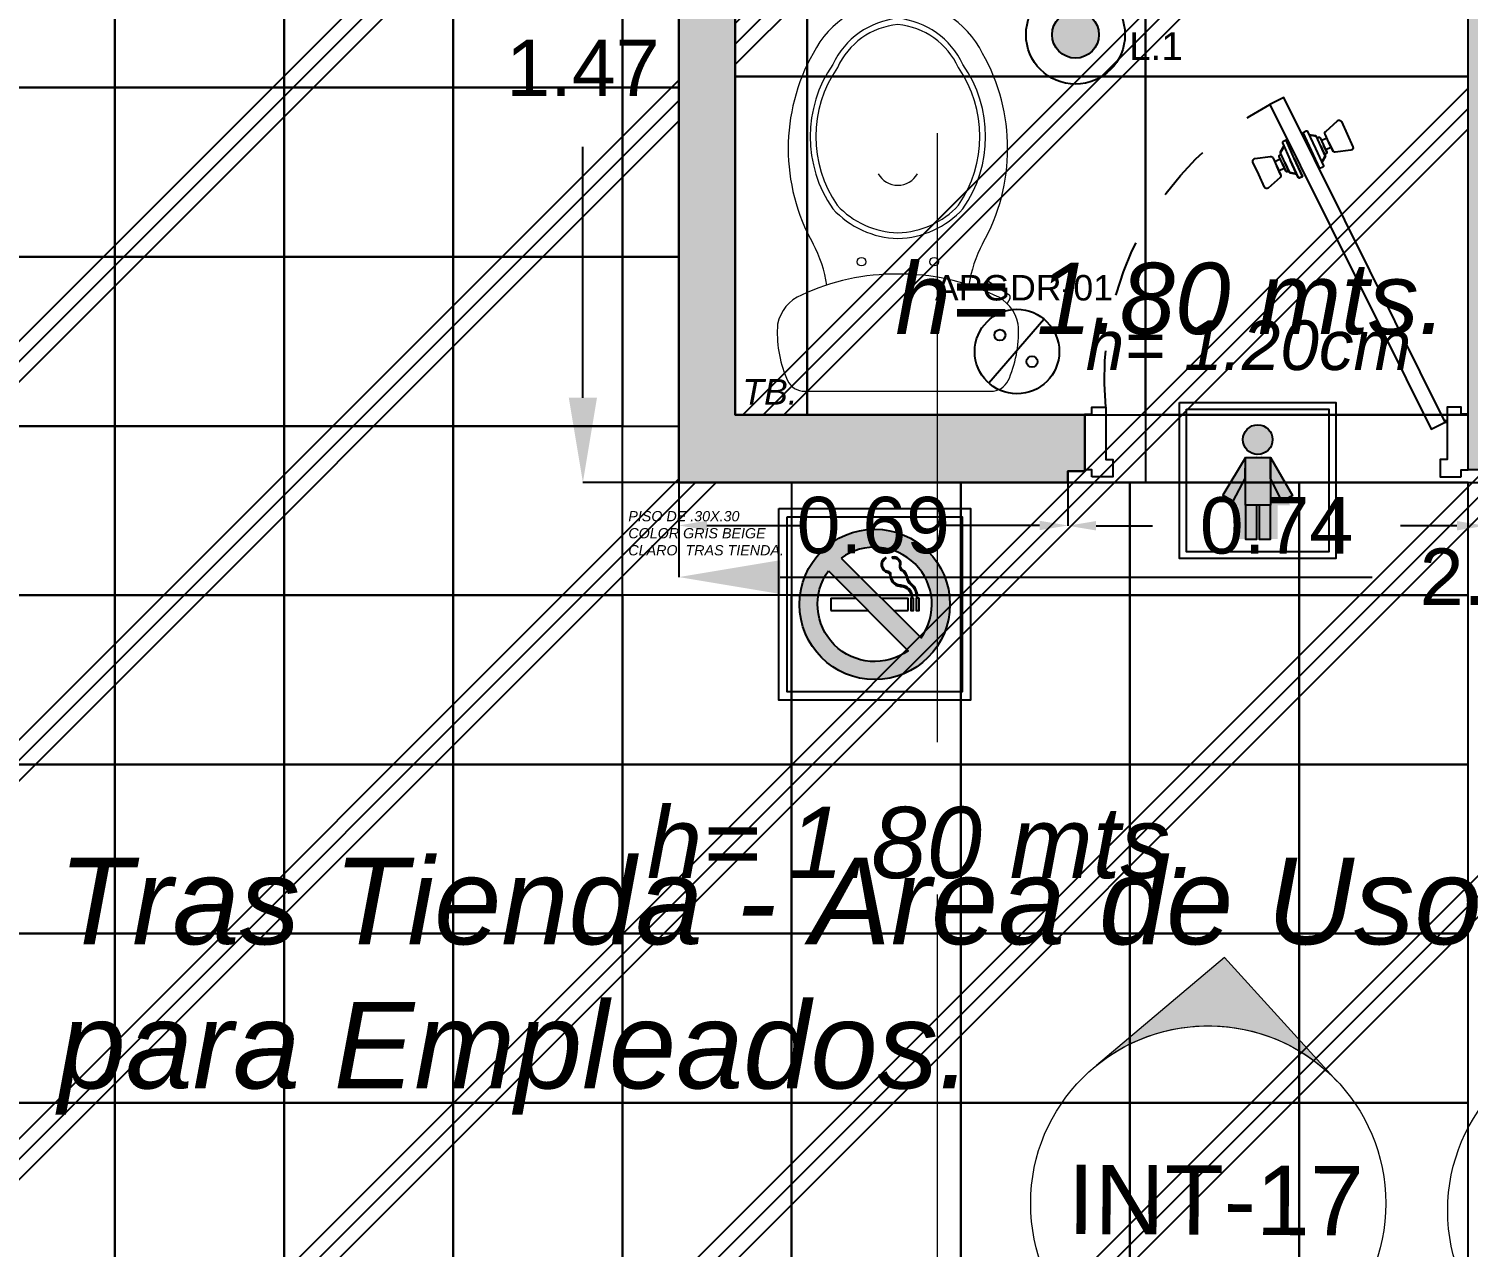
# Model space of a CAD drawing. Header units: millimetres. Extents: x 10930 to 21977, y 3767 to 7635.
# Drawn here: x 10975.479 to 10978.032, y 3818.642 to 3820.802 of the extents above; entities that cross this region are included whole.
import ezdxf

# ---------------------------------------------------------------- set-up
doc = ezdxf.new("R2010")
doc.units = ezdxf.units.MM
doc.linetypes.add('ACAD_ISO02W100', pattern=[15, 12, -3])
doc.linetypes.add('X_PP NEW$0$HIDDEN2', pattern=[0.1875, 0.125, -0.0625])
for name, color, linetype, lineweight in [('CONTACTOS', 40, 'Continuous', 18), ('COTAS', 161, 'ACAD_ISO02W100', 20), ('INFORMACION DE AREAS', 252, 'Continuous', 18), ('LAM-Imagenes EXT', 251, 'Continuous', 18), ('LUMINARIAS', 3, 'Continuous', 18), ('MUEBLES', 251, 'Continuous', 18), ('MURO TABLAROKA', 253, 'Continuous', 25), ('PLAFON', 151, 'Continuous', 25)]:
    doc.layers.add(name, color=color, linetype=linetype, lineweight=lineweight)
for name, color, linetype in [('IMAGENES', 191, 'Continuous'), ('MEDIDAS.', 75, 'Continuous'), ('MUROS - ARQ.', 251, 'Continuous'), ('MUROS ACABADO.', 201, 'Continuous'), ('PISO PATIO DE SERVICIO', 132, 'Continuous'), ('PISO PATIO PUBLICO', 142, 'Continuous'), ('PUERTAS', 171, 'Continuous'), ('SEÑALIZACION', 31, 'Continuous')]:
    doc.layers.add(name, color=color, linetype=linetype)
doc.styles.get("Standard").update_dxf_attribs({"font": 'arial.ttf'})
doc.dimstyles.get("Standard").update_dxf_attribs({"dimtxt": 0.15, "dimasz": 0.18, "dimexe": 0.18, "dimexo": 0.0625, "dimgap": 0.09, "dimtad": 0, "dimtih": 1, "dimtoh": 1, "dimzin": 0, "dimdsep": 46, "dimtxsty": 'Standard', "dimblk2": 'ARCHTICK', "dimcen": 0.09, "dimadec": 0, "dimazin": 0, "dimtfac": 1, "dimtofl": 0, "dimtmove": 0, "dimatfit": 3, "dimfxl": 1, "dimtolj": 1, "dimtzin": 0, "dimarcsym": 0})

# ---------------------------------------------------------------- blocks, each defined once
blk = doc.blocks.new('5')
at = {"color": 0, "linetype": 'ByBlock', "ltscale": 10}
for p, q in [((10978.45258803494, 3820.60217776468), (10978.44279537508, 3820.606660409116)), ((10978.47396741349, 3820.611954263243), (10978.46191824845, 3820.609602024347)), ((10978.44516197272, 3820.585954996522), (10978.43536931286, 3820.590437640958)), ((10978.44516197272, 3820.585954996522), (10978.43536931286, 3820.590437640958)), ((10978.44299124519, 3820.581212885777), (10978.44887500384, 3820.5940663806)), ((10978.46292589475, 3820.587634507254), (10978.44897760084, 3820.557163453881)), ((10978.45533483678, 3820.552351150606), (10978.47000304263, 3820.584394903507)), ((10978.51874620604, 3820.591456522271), (10978.5248401587, 3820.58079917049)), ((10978.44612696293, 3820.577875250351), (10978.44384403278, 3820.578920274304)), ((10978.45173393102, 3820.563383618288), (10978.44563997836, 3820.574040970069)), ((10978.44983038842, 3820.554870842409), (10978.45533483678, 3820.552351150606)), ((10978.52531816434, 3820.568885144036), (10978.5351108242, 3820.564402499601)), ((10978.49651272357, 3820.542885877316), (10978.50856188861, 3820.545238116212)), ((10978.51789210212, 3820.55266237588), (10978.52768476198, 3820.548179731443)), ((10978.51789210212, 3820.55266237588), (10978.52768476198, 3820.548179731443))]:
    blk.add_line(p, q, dxfattribs=at)
for points in [[(10978.41077640342, 3820.460824681137), (10978.51876970788, 3820.678230148555), (10978.54368480782, 3820.665853900595), (10978.43569150335, 3820.448448433174), (10978.25777425185, 3820.090276383388, -0.4142135623725696), (10978.2575779816, 3820.09021038943), (10978.23279401377, 3820.102521499244)], [(10978.47916680012, 3820.618958348211, 0.4142135623730211), (10978.47687418865, 3820.618105560626), (10978.46292589475, 3820.587634507254), (10978.44897760084, 3820.557163453881, 0.4142135623730213), (10978.44983038842, 3820.55487084241), (10978.45533483678, 3820.552351150606), (10978.47000304263, 3820.584394903507), (10978.48467124847, 3820.616438656409)]]:
    blk.add_lwpolyline(points, format="xyb", close=True, dxfattribs=at)
for points in [[(10978.43906797155, 3820.598517627447), (10978.44580701139, 3820.6132395457, 0.3282666023422925), (10978.44476321142, 3820.618257649308), (10978.42384176685, 3820.637031416832, 0.5057218155400193), (10978.41702206918, 3820.635612872942), (10978.40681681139, 3820.613318751763), (10978.39661155361, 3820.591024630586, 0.5057218155400198), (10978.39999466127, 3820.584935695891), (10978.42787728657, 3820.581369129396, 0.328266602342292), (10978.43235767655, 3820.583858504374), (10978.43909671639, 3820.598580422628), (10978.43235767655, 3820.583858504374)], [(10978.46009336816, 3820.606380173267), (10978.45705137395, 3820.607772663009, 0.4142135623730951), (10978.45475876247, 3820.606919875424), (10978.44887500384, 3820.5940663806), (10978.44299124519, 3820.581212885777, 0.4142135623730951), (10978.44384403278, 3820.578920274304), (10978.44688602699, 3820.577527784562)], [(10978.45348969757, 3820.591953978914), (10978.44557652768, 3820.574667088929, 0.2458835258839871), (10978.44566137535, 3820.573065160049), (10978.45164008112, 3820.562979833941), (10978.44566137535, 3820.573065160049, -0.2458835258839871), (10978.44557652768, 3820.574667088929), (10978.45348969757, 3820.591953978914), (10978.46140286747, 3820.609240868898, -0.2458835258839872), (10978.46267083064, 3820.6102235411), (10978.47421170838, 3820.612289180566)], [(10978.50047709444, 3820.570445237052), (10978.48580888859, 3820.538401484149), (10978.49131333694, 3820.535881792348, 0.4142135623730211), (10978.49360594842, 3820.536734579934), (10978.50755424232, 3820.567205633306), (10978.49360594842, 3820.536734579934, -0.4142135623730212), (10978.49131333694, 3820.535881792348), (10978.48580888859, 3820.538401484149), (10978.50047709444, 3820.570445237052), (10978.51514530029, 3820.602488989952), (10978.52064974864, 3820.59996929815, -0.4142135623730214), (10978.52150253622, 3820.597676686678), (10978.50755424232, 3820.567205633306)], [(10978.51699043949, 3820.562886161645), (10978.5090772696, 3820.54559927166, -0.245883525883987), (10978.50780930642, 3820.544616599459), (10978.49626842869, 3820.542550959992), (10978.50780930642, 3820.544616599459, 0.2458835258839871), (10978.5090772696, 3820.54559927166), (10978.51699043949, 3820.562886161645), (10978.52490360939, 3820.58017305163, 0.2458835258839873), (10978.52481876171, 3820.581774980511), (10978.51884005595, 3820.591860306619)], [(10978.51114583297, 3820.548112501504), (10978.51342876312, 3820.547067477549, 0.4142135623730949), (10978.51572137459, 3820.547920265135), (10978.52160513323, 3820.560773759958), (10978.51572137459, 3820.547920265135, -0.414213562373095), (10978.51342876312, 3820.547067477549), (10978.51038676891, 3820.548459967293)], [(10978.52160513323, 3820.560773759958), (10978.52748889187, 3820.573627254782, 0.4142135623730953), (10978.52663610428, 3820.575919866254), (10978.52359411007, 3820.577312355998)], [(10978.52467312567, 3820.541600594859), (10978.53141216551, 3820.556322513112), (10978.52467312567, 3820.541600594859, 0.3282666023422931), (10978.52571692564, 3820.536582491251), (10978.54663837021, 3820.517808723727, 0.5057218155400184), (10978.55345806789, 3820.519227267617), (10978.56366332567, 3820.541521388795), (10978.57386858345, 3820.563815509973, 0.5057218155400196), (10978.57048547579, 3820.569904444671), (10978.54260285049, 3820.573471011164, 0.3282666023422925), (10978.53812246051, 3820.570981636185), (10978.53138342067, 3820.556259717931)]]:
    blk.add_lwpolyline(points, format="xyb", dxfattribs=at)
for points in [[(10978.20446748855, 3820.005637550809), (10978.20446748855, 3820.01802254526), (10978.1920824941, 3820.01802254526), (10978.1920824941, 3820.117102500859), (10978.20446748855, 3820.117102500859), (10978.20446748855, 3820.129487495309), (10978.22923747745, 3820.129487495309), (10978.22923747745, 3820.036600036935), (10978.2416224719, 3820.036600036935), (10978.2416224719, 3820.005637550809)], [(10978.85970407394, 3820.005637550809), (10978.85970407394, 3820.018022545259), (10978.87208906839, 3820.018022545259), (10978.87208906839, 3820.117102500858), (10978.85970407394, 3820.117102500858), (10978.85970407394, 3820.129487495309), (10978.83493408503, 3820.129487495309), (10978.83493408503, 3820.036600036934), (10978.82254909058, 3820.036600036934), (10978.82254909058, 3820.005637550809)]]:
    blk.add_lwpolyline(points, close=True, dxfattribs=at)
blk.add_circle((10978.23128525794, 3820.103692592985), 0.001792398707758874, dxfattribs=at)
at = {"color": 8, "linetype": 'X_PP NEW$0$HIDDEN2', "ltscale": 0.5}
blk.add_arc((10978.28730007904, 3820.179377873252), 0.5499018588170375, 354.794627190269, 62.20967602454235, dxfattribs=at)
at = {"color": 0, "linetype": 'ByBlock', "ltscale": 10}
for centre, start, end in [((10978.44456394473, 3820.580492973834), 155.4037985902272, 245.4037985901143), ((10978.45049881659, 3820.556467108924), 157.3104642712322, 245.4037985901143), ((10978.45055030037, 3820.556443541938), 155.4037985902272, 245.4037985901143), ((10978.49208473266, 3820.537430924891), 245.4037985901143, 333.4971329092748)]:
    blk.add_arc(centre, 0.001729640718321875, start, end, dxfattribs=at)
blk = doc.blocks.new('*D61')
at = {"layer": 'Defpoints', "color": 0, "transparency": 16777216}
for p in [(10976.63208906839, 3821.468022545259), (10976.67482064321, 3821.353104179975), (10968.70669844339, 3818.521022545258)]:
    blk.add_point(p, dxfattribs=at)
at = {"layer": 'MEDIDAS.', "color": 0, "lineweight": -2, "transparency": 16777216}
for p, q in [((10976.63208906839, 3821.468022545259), (10976.67482064321, 3821.353104179975)), ((10976.56234482776, 3821.311280849894), (10972.93203665404, 3819.9613766377)), ((10968.86190583366, 3818.447927510055), (10972.49221400738, 3819.797831722247)), ((10968.70669844339, 3818.521022545258), (10968.74943001821, 3818.406104179974))]:
    blk.add_line(p, q, dxfattribs=at)
at = {"layer": 'MEDIDAS.', "color": 0, "transparency": 16777216}
for points in [[(10976.55537427274, 3821.330026819136), (10976.56931538277, 3821.292534880653), (10976.67482064321, 3821.353104179975)], [(10968.85493527864, 3818.466673479296), (10968.86887638867, 3818.429181540813), (10968.74943001821, 3818.406104179974)]]:
    blk.add_solid(points, dxfattribs=at)
at = {"layer": 'MEDIDAS.', "color": 0, "transparency": 16777216, "insert": (10972.71212533071, 3819.879604179975), "char_height": 0.1, "attachment_point": 5}
blk.add_mtext('\\A1;8.46', dxfattribs=at)
blk = doc.blocks.new('_ArchTick')
at = {"color": 0, "linetype": 'ByBlock', "const_width": 0.15}
blk.add_lwpolyline([(-0.5, -0.5), (0.5, 0.5)], dxfattribs=at)
blk = doc.blocks.new('*D63')
at = {"layer": 'Defpoints', "color": 0, "transparency": 16777216}
for p in [(10976.63208906839, 3821.468022545259), (10976.46207571189, 3819.99802254526), (10976.63208906839, 3819.99802254526)]:
    blk.add_point(p, dxfattribs=at)
at = {"layer": 'MEDIDAS.', "color": 0, "lineweight": -2, "transparency": 16777216}
for p, q in [((10976.63208906839, 3821.468022545259), (10976.46207571189, 3821.468022545259)), ((10976.46207571189, 3821.318022545259), (10976.46207571189, 3820.873227183731)), ((10976.46207571189, 3820.14802254526), (10976.46207571189, 3820.592817906787)), ((10976.63208906839, 3819.99802254526), (10976.46207571189, 3819.99802254526))]:
    blk.add_line(p, q, dxfattribs=at)
at = {"layer": 'MEDIDAS.', "color": 0, "transparency": 16777216}
for points in [[(10976.43707571189, 3821.318022545259), (10976.48707571189, 3821.318022545259), (10976.46207571189, 3821.468022545259)], [(10976.43707571189, 3820.14802254526), (10976.48707571189, 3820.14802254526), (10976.46207571189, 3819.99802254526)]]:
    blk.add_solid(points, dxfattribs=at)
at = {"layer": 'MEDIDAS.', "color": 0, "transparency": 16777216, "insert": (10976.46207571189, 3820.733022545261), "char_height": 0.1, "attachment_point": 5}
blk.add_mtext('\\A1;1.47', dxfattribs=at)
blk = doc.blocks.new('*D66')
at = {"layer": 'Defpoints', "color": 0, "transparency": 16777216}
for p in [(10976.63208906839, 3819.99802254526), (10977.32208906839, 3819.99802254526), (10977.32208906839, 3819.921721611463)]:
    blk.add_point(p, dxfattribs=at)
at = {"layer": 'MEDIDAS.', "color": 0, "lineweight": -2, "transparency": 16777216}
for p, q in [((10976.63208906839, 3819.99802254526), (10976.63208906839, 3819.921721611463)), ((10977.32208906839, 3819.99802254526), (10977.32208906839, 3819.921721611463)), ((10976.68208906838, 3819.921721611463), (10976.84710953223, 3819.921721611463)), ((10977.27208906839, 3819.921721611463), (10977.10706860454, 3819.921721611463))]:
    blk.add_line(p, q, dxfattribs=at)
at = {"layer": 'MEDIDAS.', "color": 0, "transparency": 16777216}
for points in [[(10976.68208906838, 3819.930054944796), (10976.68208906838, 3819.91338827813), (10976.63208906839, 3819.921721611463)], [(10977.27208906839, 3819.930054944796), (10977.27208906839, 3819.91338827813), (10977.32208906839, 3819.921721611463)]]:
    blk.add_solid(points, dxfattribs=at)
at = {"layer": 'MEDIDAS.', "color": 0, "transparency": 16777216, "insert": (10976.97708906839, 3819.921721611463), "char_height": 0.1, "attachment_point": 5}
blk.add_mtext('\\A1;0.69', dxfattribs=at)
blk = doc.blocks.new('*D67')
at = {"layer": 'Defpoints', "color": 0, "transparency": 16777216}
for p in [(10978.06206605081, 3820.020228032517), (10977.32208906839, 3820.01802254526), (10978.06206605081, 3819.921163518525)]:
    blk.add_point(p, dxfattribs=at)
at = {"layer": 'MEDIDAS.', "color": 0, "lineweight": -2, "transparency": 16777216}
for p, q in [((10978.06206605081, 3820.020228032517), (10978.06206605081, 3819.921163518525)), ((10977.32208906839, 3820.01802254526), (10977.32208906839, 3819.921163518525)), ((10977.37208906839, 3819.921163518525), (10977.47240498115, 3819.921163518525)), ((10978.01206605081, 3819.921163518525), (10977.91175013804, 3819.921163518525))]:
    blk.add_line(p, q, dxfattribs=at)
at = {"layer": 'MEDIDAS.', "color": 0, "transparency": 16777216}
for points in [[(10977.37208906839, 3819.929496851858), (10977.37208906839, 3819.912830185192), (10977.32208906839, 3819.921163518525)], [(10978.01206605081, 3819.929496851858), (10978.01206605081, 3819.912830185192), (10978.06206605081, 3819.921163518525)]]:
    blk.add_solid(points, dxfattribs=at)
at = {"layer": 'MEDIDAS.', "color": 0, "transparency": 16777216, "insert": (10977.6920775596, 3819.921163518525), "char_height": 0.1, "attachment_point": 5}
blk.add_mtext('\\A1;0.74', dxfattribs=at)
blk = doc.blocks.new('*D68')
at = {"layer": 'Defpoints', "color": 0, "transparency": 16777216}
for p in [(10976.63208906839, 3819.99802254526), (10979.53208906839, 3819.99802254526), (10979.53208906839, 3819.830182308096)]:
    blk.add_point(p, dxfattribs=at)
at = {"layer": 'MEDIDAS.', "color": 0, "lineweight": -2, "transparency": 16777216}
for p, q in [((10976.63208906839, 3819.99802254526), (10976.63208906839, 3819.830182308096)), ((10979.53208906839, 3819.99802254526), (10979.53208906839, 3819.830182308096)), ((10976.81208906839, 3819.830182308096), (10977.86152972323, 3819.830182308096)), ((10979.35208906838, 3819.830182308096), (10978.30264841354, 3819.830182308096))]:
    blk.add_line(p, q, dxfattribs=at)
at = {"layer": 'MEDIDAS.', "color": 0, "transparency": 16777216}
for points in [[(10976.81208906839, 3819.860182308097), (10976.81208906839, 3819.800182308096), (10976.63208906839, 3819.830182308096)], [(10979.35208906838, 3819.860182308097), (10979.35208906838, 3819.800182308096), (10979.53208906839, 3819.830182308096)]]:
    blk.add_solid(points, dxfattribs=at)
at = {"layer": 'MEDIDAS.', "color": 0, "transparency": 16777216, "insert": (10978.08208906839, 3819.830182308096), "char_height": 0.1, "attachment_point": 5}
blk.add_mtext('\\A1;2.90', dxfattribs=at)
blk = doc.blocks.new('A$C1C6E6BA8')
at = {"layer": 'MUEBLES'}
for p, q in [((-0.1970295422147501, 0.1576655548918779), (-0.1714801375055686, 0.1969926845089276)), ((-0.1639300185261163, 0.1985394305362433), (-0.1554812406451447, 0.1936615263523436)), ((-0.1810337525461705, 0.1461092122781338), (-0.1970295422147501, 0.1576655548918779)), ((0, -0.1697702015163713), (-5.684341886080801e-14, 0.1697702015162577))]:
    blk.add_line(p, q, dxfattribs=at)
for centre in [(-0.2298456834218996, 0.0644617525575768), (-0.2298456834218996, -0.06446175255780418)]:
    blk.add_circle(centre, 0.007592139652524873, dxfattribs=at)
for centre, radius, start, end in [((-0.1056432392421698, 0.1448133639531761), 0.06978516571321444, 101.2359576781151, 158.1129692141881), ((-0.1036443020876163, 0.006671302438917337), 0.2071775578416881, 67.24668762487597, 94.31737882979749), ((-0.4304354991980404, -0.1496434480227435), 0.3441744163439414, 60.63606040257109, 119.3639395974115), ((-0.1667465974452966, 0.1930874339993807), 0.006136561174185083, 62.67848073495899, 140.4767928462007), ((-0.03611984223647369, 0.163255561827782), 0.03670263660086361, 10.22405139381242, 69.91462571198136), ((-0.4516182909809459, -0.06879580455847645), 0.2243291290772405, 55.21770262111175, 124.7822973788882), ((0.1842617935403723, 0.003583953853421917), 0.3921151428850082, 154.7532787403177, 180.5236938504531), ((-0.5184519186337297, -0.006924470495960122), 0.1767602673601612, 117.1834521446395, 177.754899975647), ((-0.4516182909809459, -0.06879580455847645), 0.2143291290772496, 55.39732729301125, 124.7822973788882), ((-0.1537853649429621, 0.3521792649470399), 0.228886137452996, 241.8789187252751, 261.3308690316039), ((-0.5175398979886268, -0.0153826949069753), 0.1448021591655239, 115.3730279383903, 173.9018193873872), ((-0.5197835306686898, -0.01211665514222204), 0.1310551231680252, 114.3568448873475, 174.6951630475381), ((-0.4331648058619635, -0.004337383187817068), 0.1523064775255909, 1.631889580190446, 47.31428530306036), ((-0.4331648058619635, -0.004337383187817068), 0.1623064775255818, 1.531321134281263, 47.56479380931895), ((-0.4053596685117782, -1.13686837721616e-13), 0.04014276537901625, 299.3212026165531, 60.67879738352848), ((-0.5184519186337297, 0.006924470495732749), 0.1767602673601612, 182.2451000243464, 242.8165478553576), ((-0.5175398979886268, 0.01538269490674793), 0.1448021591655239, 186.0981806126129, 244.6269720616068), ((-0.5197835306686898, 0.01211665514199467), 0.1310551231680252, 185.3048369524684, 245.6431551126525), ((-0.4331648058619635, 0.004337383187589694), 0.1523064775255909, 312.6857146969372, 358.3681104198031), ((-0.4331648058619635, 0.004337383187589694), 0.1623064775255818, 312.4352061906742, 358.4686788657122), ((0.1842617935403723, -0.003583953853649291), 0.3921151428850082, 179.4763061495469, 205.2467212596764), ((-0.4516182909809459, 0.06879580455824907), 0.2243291290772405, 235.2177026211054, 304.7822973788946), ((-0.4516182909809459, 0.06879580455824907), 0.2143291290772496, 235.2177026211054, 304.6026727069887), ((-0.1537853649429621, -0.3521792649472673), 0.228886137452996, 98.66913096839606, 118.1210812747249), ((-0.4304354991980404, 0.1496434480225162), 0.3441744163439414, 240.6360604025885, 299.3639395974289), ((-0.1056432392421698, -0.1448133639534035), 0.06978516571321444, 201.8870307858119, 258.7640423218849), ((-0.03611984223647369, -0.1632555618280094), 0.03670263660086361, 290.0853742880186, 349.7759486061876), ((-0.1036443020876163, -0.006671302439144711), 0.2071775578416881, 265.6826211702025, 292.753312375124)]:
    blk.add_arc(centre, radius, start, end, dxfattribs=at)
blk = doc.blocks.new('APAGADOR')
at = {"layer": 'CONTACTOS', "lineweight": -3}
blk.add_line((10969.11255601826, 3793.503574487266), (10969.22237966991, 3793.630619076815), dxfattribs=at)
for centre, radius in [((10969.16873511096, 3793.565911402636), 0.08405249432331706), ((10969.13479125236, 3793.598664492933), 0.01092187035055596), ((10969.19868612643, 3793.545919181677), 0.01092187035055596)]:
    blk.add_circle(centre, radius, dxfattribs=at)
at = {"layer": 'CONTACTOS', "color": 7}
blk.add_text('APGDR-01', height=0.05069495863470844, dxfattribs=at).set_placement((10969.00554020068, 3793.667436922668))
blk = doc.blocks.new('ll-1')
at = {"layer": 'LUMINARIAS', "lineweight": -3}
h = blk.add_hatch(color=256, dxfattribs=at)
h.dxf.hatch_style = 1
edge = h.paths.add_edge_path()
edge.add_arc((10972.74965545014, 3796.442394256191), 0.05919537952777127, 0, 360)
for radius in [0.1247892964683106, 0.05919537952777127]:
    blk.add_circle((10972.74965545014, 3796.442394256192), radius, dxfattribs=at)
at = {"layer": 'LUMINARIAS', "color": 10}
blk.add_text('L.1', height=0.06990148135530155, dxfattribs=at).set_placement((10972.88472330758, 3796.378761949044))
blk = doc.blocks.new('15')
at = {"layer": 'SEÑALIZACION', "lineweight": 0}
h = blk.add_hatch(color=20, dxfattribs=at)
h.paths.add_polyline_path([(10998.13833021206, 3819.877141489539, 1), (10998.40499687873, 3819.877141489539, 1)])
h.paths.add_polyline_path([(10998.35373191609, 3819.817700535843), (10998.2122225917, 3819.959209860232, -0.8528028654224381)], flags=16)
h.paths.add_polyline_path([(10998.29057357656, 3819.960232843274), (10998.2915138009, 3819.95845378789, 0.7200711663505583), (10998.29526990054, 3819.935689671082, -0.3707155538108809), (10998.30045530774, 3819.929553901939, 0.4125498513136542), (10998.31843406516, 3819.91094968194, -0.3960810701480564), (10998.33843150875, 3819.891397762236), (10998.3364172714, 3819.891397762236, 0.3793946687372303), (10998.31937562341, 3819.908892099457, -0.01267005514601982), (10998.3162841112, 3819.90919793927, -0.380752870378958), (10998.29844315063, 3819.929570742718, 0.37071555380271), (10998.29495104644, 3819.93370286663, -0.720071166351757)], flags=0)
h.paths.add_polyline_path([(10998.30286579788, 3819.960897714949, -0.5782141303084067), (10998.31763302761, 3819.945849289028, 0.3471221642610137), (10998.32057624634, 3819.938803447947, -0.2288410418148044), (10998.3297699375, 3819.925760005823, 0.1802504960228341), (10998.33686469222, 3819.913389166479, -0.2143351262783657), (10998.34768285491, 3819.891397762236), (10998.3456200144, 3819.891397762236, 0.2132016131063335), (10998.33558786591, 3819.911769901889, -0.1808591848323313), (10998.3277361195, 3819.925423353418, 0.2288410418135143), (10998.31957547852, 3819.937001167649, -0.3471221642735578), (10998.31564761638, 3819.946404169899, 0.5782141303013175), (10998.30338313393, 3819.958902191475)], flags=0)
h.paths.add_polyline_path([(10998.33110449909, 3819.795073118845, -0.8528028654224422), (10998.1895951747, 3819.936582443234)], flags=16)
h.paths.add_polyline_path([(10998.33577926869, 3819.887941489539), (10998.34057926869, 3819.887941489539), (10998.34057926869, 3819.866341489539), (10998.33577926869, 3819.866341489539)], flags=0)
h.paths.add_polyline_path([(10998.34537926869, 3819.887941489539), (10998.35017926869, 3819.887941489539), (10998.35017926869, 3819.866341489539), (10998.34537926869, 3819.866341489539)], flags=0)
at = {"layer": 'SEÑALIZACION', "color": 20}
for p, q in [((10998.1938908244, 3819.887941489539), (10998.2382361284, 3819.887941489539)), ((10998.1938908244, 3819.887941489539), (10998.1938908244, 3819.866341489539)), ((10998.1938908244, 3819.866341489539), (10998.2598361284, 3819.866341489539)), ((10998.2834909624, 3819.887941489539), (10998.33097926869, 3819.887941489539)), ((10998.3050909624, 3819.866341489539), (10998.33097926869, 3819.866341489539)), ((10998.33097926869, 3819.866341489539), (10998.33097926869, 3819.887941489539))]:
    blk.add_line(p, q, dxfattribs=at)
for points in [[(10998.1016635454, 3820.047141489538), (10998.4416635454, 3820.047141489538), (10998.4416635454, 3819.707141489539), (10998.1016635454, 3819.707141489539)], [(10998.1166635454, 3820.032141489538), (10998.4266635454, 3820.032141489538), (10998.4266635454, 3819.722141489538), (10998.1166635454, 3819.722141489538)], [(10998.34057926869, 3819.887941489539), (10998.33577926869, 3819.887941489539), (10998.33577926869, 3819.866341489539), (10998.34057926869, 3819.866341489539)], [(10998.35017926869, 3819.887941489539), (10998.34537926869, 3819.887941489539), (10998.34537926869, 3819.866341489539), (10998.35017926869, 3819.866341489539)]]:
    blk.add_lwpolyline(points, close=True, dxfattribs=at)
for points in [[(10998.2122225917, 3819.959209860232), (10998.35373191609, 3819.817700535843, 0.8528028654224393)], [(10998.3364172714, 3819.891397762236), (10998.33843150875, 3819.891397762236, 0.3807220582364155), (10998.31952292596, 3819.910898928255, -0.01267005517111545), (10998.31653288219, 3819.911194729909, -0.380752870323492), (10998.30045530774, 3819.929553901939, 0.3707155538017031), (10998.29526990054, 3819.935689671082, -0.7200711663507976), (10998.2915138009, 3819.95845378789), (10998.29057357656, 3819.960232843274, 0.7200711663507463), (10998.29495104644, 3819.93370286663, -0.370715553801803), (10998.29844315063, 3819.929570742718, 0.380752870323441), (10998.31628411119, 3819.90919793927, 0.01267005517114193), (10998.31937562341, 3819.908892099457, -0.3793946687036724)], [(10998.34768285491, 3819.891397762236, 0.2138964156935624), (10998.33690331502, 3819.913357147496, -0.1808846780672352), (10998.3297699375, 3819.925760005823, 0.2288410418110693), (10998.32057624634, 3819.938803447947, -0.3471221642619251), (10998.31763302761, 3819.945849289028, 0.5782141303085526), (10998.30286579788, 3819.960897714949), (10998.30338313393, 3819.958902191475, -0.5782141303085707), (10998.31564761638, 3819.946404169899, 0.3471221642619031), (10998.31957547852, 3819.937001167649, -0.2288410418110744), (10998.3277361195, 3819.925423353418, 0.1808591848356026), (10998.33558786591, 3819.911769901889, -0.213201613106227), (10998.3456200144, 3819.891397762236)], [(10998.1895951747, 3819.936582443234), (10998.33110449909, 3819.795073118845, -0.8528028654224425)]]:
    blk.add_lwpolyline(points, format="xyb", close=True, dxfattribs=at)
blk.add_circle((10998.2716635454, 3819.877141489539), 0.1333333333333333, dxfattribs=at)
blk = doc.blocks.new('hombre')
at = {"layer": 'SEÑALIZACION'}
h = blk.add_hatch(color=20, dxfattribs=at)
h.dxf.hatch_style = 1
edge = h.paths.add_edge_path()
edge.add_arc((10977.65884025561, 3820.07385306059), 0.02630699030007904, 0, 360)
edge = h.paths.add_edge_path()
edge.add_line((10977.65768559061, 3820.047571422753), (10977.60568918014, 3819.957510998018))
edge.add_line((10977.60568918014, 3819.957510998018), (10977.71621217782, 3819.957510998018))
edge.add_line((10977.71621217782, 3819.957510998018), (10977.66421576736, 3820.047571422753))
edge.add_line((10977.67483446594, 3819.957510998019), (10977.67483446594, 3819.897683804507))
edge.add_line((10977.67483446594, 3819.897683804507), (10977.69437465801, 3819.897683804507))
edge.add_line((10977.69437465801, 3819.897683804507), (10977.69437465801, 3819.957510998018))
edge.add_line((10977.62470625854, 3819.957510998018), (10977.62470625854, 3819.897683804507))
edge.add_line((10977.62470625854, 3819.897683804507), (10977.64476270403, 3819.897683804507))
edge.add_line((10977.64476270403, 3819.897683804507), (10977.64476270403, 3819.957510998018))
h = blk.add_hatch(color=20, dxfattribs=at)
h.dxf.hatch_style = 1
h.paths.add_polyline_path([(10977.63736155186, 3820.042011472209), (10977.59714984661, 3819.975362138663), (10977.61518351911, 3819.964481838972), (10977.63664280232, 3820.004712262962)])
h = blk.add_hatch(color=20, dxfattribs=at)
h.dxf.hatch_style = 1
h.paths.add_polyline_path([(10977.63736155186, 3820.042011472209), (10977.68160476921, 3820.042011472209), (10977.68160476921, 3819.957510998019), (10977.63736155186, 3819.957510998019)])
h = blk.add_hatch(color=20, dxfattribs=at)
h.dxf.hatch_style = 1
h.paths.add_polyline_path([(10977.68160476921, 3820.042011472209), (10977.72052492755, 3819.974599780521), (10977.70228497966, 3819.9640689417), (10977.68160476921, 3820.004705338511)])
h = blk.add_hatch(color=20, dxfattribs=at)
h.dxf.hatch_style = 1
h.paths.add_polyline_path([(10977.63736155186, 3819.957510998019), (10977.63736155186, 3819.897683804508), (10977.65741799736, 3819.897683804508), (10977.65741799736, 3819.957510998019)])
h.paths.add_polyline_path([(10977.66154832371, 3819.957510998018), (10977.66154832371, 3819.897683804507), (10977.68160476921, 3819.897683804507), (10977.68160476921, 3819.957510998018)])
at = {"layer": 'SEÑALIZACION', "color": 20}
for points in [[(10977.52031981634, 3820.139996014264), (10977.79736069488, 3820.139996014264), (10977.79736069488, 3819.862955135727), (10977.52031981634, 3819.862955135727)], [(10977.53254220804, 3820.127773622565), (10977.78513830318, 3820.127773622565), (10977.78513830318, 3819.875177527427), (10977.53254220804, 3819.875177527427)], [(10977.63736155186, 3820.042011472209), (10977.68160476921, 3820.042011472209), (10977.68160476921, 3819.957510998019), (10977.63736155186, 3819.957510998019)], [(10977.63736155186, 3819.957510998019), (10977.63736155186, 3819.897683804508), (10977.65741799736, 3819.897683804508), (10977.65741799736, 3819.957510998019)], [(10977.66154832371, 3819.957510998018), (10977.66154832371, 3819.897683804507), (10977.68160476921, 3819.897683804507), (10977.68160476921, 3819.957510998018)]]:
    blk.add_lwpolyline(points, close=True, dxfattribs=at)
for points in [[(10977.63736155186, 3820.042011472209), (10977.59714984661, 3819.975362138663), (10977.61518351911, 3819.964481838972), (10977.63664280232, 3820.004712262962), (10977.63736155186, 3820.042011472209)], [(10977.68160476921, 3820.042011472209), (10977.72052492755, 3819.974599780521), (10977.70228497966, 3819.9640689417), (10977.68160476921, 3820.004705338511), (10977.68160476921, 3820.042011472209)]]:
    blk.add_lwpolyline(points, dxfattribs=at)
blk.add_circle((10977.65884025561, 3820.07385306059), 0.02630699030007904, dxfattribs=at)
blk = doc.blocks.new('60x60 en baño')
at = {"layer": 'PISO PATIO DE SERVICIO', "color": 41}
for points in [[(10976.73208906839, 3820.718022545259), (10976.859863261, 3820.718022545259), (10976.859863261, 3821.318022545259), (10976.73208906839, 3821.318022545259)], [(10978.03206605081, 3821.318022545259), (10977.459863261, 3821.318022545259), (10977.459863261, 3820.718022545259), (10978.03206605081, 3820.718022545259)], [(10976.73208906839, 3820.11802254526), (10976.859863261, 3820.11802254526), (10976.859863261, 3820.71802254526), (10976.73208906839, 3820.71802254526)], [(10978.03206605081, 3820.718022545259), (10977.459863261, 3820.718022545259), (10977.459863261, 3820.118022545259), (10978.03206605081, 3820.118022545259)], [(10978.03206605081, 3820.118022545259), (10977.459863261, 3820.118022545259), (10977.459863261, 3819.99802254526), (10978.059863261, 3819.99802254526), (10978.059863261, 3820.020228032517)]]:
    blk.add_lwpolyline(points, dxfattribs=at)
for points in [[(10976.859863261, 3820.718022545259), (10977.459863261, 3820.718022545259), (10977.459863261, 3821.318022545259), (10976.859863261, 3821.318022545259)], [(10976.859863261, 3820.118022545259), (10977.459863261, 3820.118022545259), (10977.459863261, 3820.718022545259), (10976.859863261, 3820.718022545259)]]:
    blk.add_lwpolyline(points, close=True, dxfattribs=at)
at = {"layer": 'PISO PATIO PUBLICO', "color": 41}
for points in [[(10978.90208906839, 3819.99802254526), (10978.90208906839, 3820.01802254526), (10978.87208906839, 3820.01802254526), (10978.87208906839, 3820.118022545259), (10979.53208906839, 3820.118022545259), (10979.53208906839, 3821.468022545259), (10978.1920824941, 3821.468022545259), (10978.1920824941, 3820.01802254526), (10978.1620824941, 3820.01802254526), (10978.1620824941, 3819.99802254526), (10978.0620824941, 3819.99802254526), (10978.06206605081, 3820.020228032517), (10978.03206605081, 3820.020228032517), (10978.03206605081, 3821.468022545259), (10976.73208906839, 3821.468022545259), (10976.73208906839, 3820.11802254526), (10977.35208906839, 3820.11802254526), (10977.35208906839, 3820.01802254526), (10977.32208906839, 3820.01802254526), (10977.32208906839, 3819.99802254526)], [(10977.32208906839, 3819.99802254526), (10977.459863261, 3819.99802254526)]]:
    blk.add_lwpolyline(points, dxfattribs=at)
blk = doc.blocks.new('piso de patio de servicio')
at = {"layer": 'PISO PATIO DE SERVICIO', "color": 254}
blk.add_lwpolyline([(10975.33208906839, 3820.984626813584), (10975.33208906839, 3820.698022545262), (10975.63208906839, 3820.698022545262), (10975.63208906839, 3820.998022545262), (10975.36811431653, 3820.998022545262)], dxfattribs=at)
for points in [[(10975.63208906839, 3820.698022545262), (10975.93208906839, 3820.698022545262), (10975.93208906839, 3820.998022545262), (10975.63208906839, 3820.998022545262)], [(10975.93208906839, 3820.698022545262), (10976.23208906839, 3820.698022545262), (10976.23208906839, 3820.998022545262), (10975.93208906839, 3820.998022545262)], [(10976.23208906839, 3820.698022545262), (10976.53208906839, 3820.698022545262), (10976.53208906839, 3820.998022545262), (10976.23208906839, 3820.998022545262)], [(10976.53208906839, 3820.698022545262), (10976.63208906839, 3820.698022545262), (10976.63208906839, 3820.998022545262), (10976.53208906839, 3820.998022545262)], [(10975.33208906839, 3820.398022545262), (10975.63208906839, 3820.398022545262), (10975.63208906839, 3820.698022545262), (10975.33208906839, 3820.698022545262)], [(10975.63208906839, 3820.398022545262), (10975.93208906839, 3820.398022545262), (10975.93208906839, 3820.698022545262), (10975.63208906839, 3820.698022545262)], [(10975.93208906839, 3820.398022545262), (10976.23208906839, 3820.398022545262), (10976.23208906839, 3820.698022545262), (10975.93208906839, 3820.698022545262)], [(10976.23208906839, 3820.398022545262), (10976.53208906839, 3820.398022545262), (10976.53208906839, 3820.698022545262), (10976.23208906839, 3820.698022545262)], [(10976.53208906839, 3820.398022545262), (10976.63208906839, 3820.398022545262), (10976.63208906839, 3820.698022545262), (10976.53208906839, 3820.698022545262)], [(10975.33208906839, 3820.098022545262), (10975.63208906839, 3820.098022545262), (10975.63208906839, 3820.398022545262), (10975.33208906839, 3820.398022545262)], [(10975.63208906839, 3820.098022545262), (10975.93208906839, 3820.098022545262), (10975.93208906839, 3820.398022545262), (10975.63208906839, 3820.398022545262)], [(10975.93208906839, 3820.098022545262), (10976.23208906839, 3820.098022545262), (10976.23208906839, 3820.398022545262), (10975.93208906839, 3820.398022545262)], [(10976.23208906839, 3820.098022545262), (10976.53208906839, 3820.098022545262), (10976.53208906839, 3820.398022545262), (10976.23208906839, 3820.398022545262)], [(10976.53208906839, 3820.098022545262), (10976.63208906839, 3820.098022545262), (10976.63208906839, 3820.398022545262), (10976.53208906839, 3820.398022545262)], [(10975.33208906839, 3819.798022545262), (10975.63208906839, 3819.798022545262), (10975.63208906839, 3820.098022545262), (10975.33208906839, 3820.098022545262)], [(10975.63208906839, 3819.798022545262), (10975.93208906839, 3819.798022545262), (10975.93208906839, 3820.098022545262), (10975.63208906839, 3820.098022545262)], [(10975.93208906839, 3819.798022545262), (10976.23208906839, 3819.798022545262), (10976.23208906839, 3820.098022545262), (10975.93208906839, 3820.098022545262)], [(10976.23208906839, 3819.798022545262), (10976.53208906839, 3819.798022545262), (10976.53208906839, 3820.098022545262), (10976.23208906839, 3820.098022545262)], [(10976.83208906839, 3819.798022545262), (10977.13208906839, 3819.798022545262), (10977.13208906839, 3819.99802254526), (10976.83208906839, 3819.99802254526)], [(10977.13208906839, 3819.798022545262), (10977.43208906839, 3819.798022545262), (10977.43208906839, 3819.99802254526), (10977.13208906839, 3819.99802254526)], [(10977.43208906839, 3819.798022545262), (10977.73208906839, 3819.798022545262), (10977.73208906839, 3819.99802254526), (10977.43208906839, 3819.99802254526)], [(10977.73208906839, 3819.798022545262), (10978.03208906839, 3819.798022545262), (10978.03208906839, 3819.99802254526), (10977.73208906839, 3819.99802254526)], [(10975.33208906839, 3819.498022545261), (10975.63208906839, 3819.498022545261), (10975.63208906839, 3819.798022545262), (10975.33208906839, 3819.798022545262)], [(10975.63208906839, 3819.498022545261), (10975.93208906839, 3819.498022545261), (10975.93208906839, 3819.798022545262), (10975.63208906839, 3819.798022545262)], [(10975.93208906839, 3819.498022545261), (10976.23208906839, 3819.498022545261), (10976.23208906839, 3819.798022545262), (10975.93208906839, 3819.798022545262)], [(10976.23208906839, 3819.498022545261), (10976.53208906839, 3819.498022545261), (10976.53208906839, 3819.798022545262), (10976.23208906839, 3819.798022545262)], [(10976.53208906839, 3819.498022545261), (10976.83208906839, 3819.498022545261), (10976.83208906839, 3819.798022545262), (10976.53208906839, 3819.798022545262)], [(10976.83208906839, 3819.498022545261), (10977.13208906839, 3819.498022545261), (10977.13208906839, 3819.798022545262), (10976.83208906839, 3819.798022545262)], [(10977.13208906839, 3819.498022545261), (10977.43208906839, 3819.498022545261), (10977.43208906839, 3819.798022545262), (10977.13208906839, 3819.798022545262)], [(10977.43208906839, 3819.498022545261), (10977.73208906839, 3819.498022545261), (10977.73208906839, 3819.798022545262), (10977.43208906839, 3819.798022545262)], [(10977.73208906839, 3819.498022545261), (10978.03208906839, 3819.498022545261), (10978.03208906839, 3819.798022545262), (10977.73208906839, 3819.798022545262)], [(10975.33208906839, 3819.198022545261), (10975.63208906839, 3819.198022545261), (10975.63208906839, 3819.498022545261), (10975.33208906839, 3819.498022545261)], [(10975.63208906839, 3819.198022545261), (10975.93208906839, 3819.198022545261), (10975.93208906839, 3819.498022545261), (10975.63208906839, 3819.498022545261)], [(10975.93208906839, 3819.198022545261), (10976.23208906839, 3819.198022545261), (10976.23208906839, 3819.498022545261), (10975.93208906839, 3819.498022545261)], [(10976.23208906839, 3819.198022545261), (10976.53208906839, 3819.198022545261), (10976.53208906839, 3819.498022545261), (10976.23208906839, 3819.498022545261)], [(10976.53208906839, 3819.198022545261), (10976.83208906839, 3819.198022545261), (10976.83208906839, 3819.498022545261), (10976.53208906839, 3819.498022545261)], [(10976.83208906839, 3819.198022545261), (10977.13208906839, 3819.198022545261), (10977.13208906839, 3819.498022545261), (10976.83208906839, 3819.498022545261)], [(10977.13208906839, 3819.198022545261), (10977.43208906839, 3819.198022545261), (10977.43208906839, 3819.498022545261), (10977.13208906839, 3819.498022545261)], [(10977.43208906839, 3819.198022545261), (10977.73208906839, 3819.198022545261), (10977.73208906839, 3819.498022545261), (10977.43208906839, 3819.498022545261)], [(10977.73208906839, 3819.198022545261), (10978.03208906839, 3819.198022545261), (10978.03208906839, 3819.498022545261), (10977.73208906839, 3819.498022545261)], [(10975.33208906839, 3818.898022545261), (10975.63208906839, 3818.898022545261), (10975.63208906839, 3819.198022545261), (10975.33208906839, 3819.198022545261)], [(10975.63208906839, 3818.898022545261), (10975.93208906839, 3818.898022545261), (10975.93208906839, 3819.198022545261), (10975.63208906839, 3819.198022545261)], [(10975.93208906839, 3818.898022545261), (10976.23208906839, 3818.898022545261), (10976.23208906839, 3819.198022545261), (10975.93208906839, 3819.198022545261)], [(10976.23208906839, 3818.898022545261), (10976.53208906839, 3818.898022545261), (10976.53208906839, 3819.198022545261), (10976.23208906839, 3819.198022545261)], [(10976.53208906839, 3818.898022545261), (10976.83208906839, 3818.898022545261), (10976.83208906839, 3819.198022545261), (10976.53208906839, 3819.198022545261)], [(10976.83208906839, 3818.898022545261), (10977.13208906839, 3818.898022545261), (10977.13208906839, 3819.198022545261), (10976.83208906839, 3819.198022545261)], [(10977.13208906839, 3818.898022545261), (10977.43208906839, 3818.898022545261), (10977.43208906839, 3819.198022545261), (10977.13208906839, 3819.198022545261)], [(10977.43208906839, 3818.898022545261), (10977.73208906839, 3818.898022545261), (10977.73208906839, 3819.198022545261), (10977.43208906839, 3819.198022545261)], [(10977.73208906839, 3818.898022545261), (10978.03208906839, 3818.898022545261), (10978.03208906839, 3819.198022545261), (10977.73208906839, 3819.198022545261)], [(10975.33208906839, 3818.598022545261), (10975.63208906839, 3818.598022545261), (10975.63208906839, 3818.898022545261), (10975.33208906839, 3818.898022545261)], [(10975.63208906839, 3818.598022545261), (10975.93208906839, 3818.598022545261), (10975.93208906839, 3818.898022545261), (10975.63208906839, 3818.898022545261)], [(10975.93208906839, 3818.598022545261), (10976.23208906839, 3818.598022545261), (10976.23208906839, 3818.898022545261), (10975.93208906839, 3818.898022545261)], [(10976.23208906839, 3818.598022545261), (10976.53208906839, 3818.598022545261), (10976.53208906839, 3818.898022545261), (10976.23208906839, 3818.898022545261)], [(10976.53208906839, 3818.598022545261), (10976.83208906839, 3818.598022545261), (10976.83208906839, 3818.898022545261), (10976.53208906839, 3818.898022545261)], [(10976.83208906839, 3818.598022545261), (10977.13208906839, 3818.598022545261), (10977.13208906839, 3818.898022545261), (10976.83208906839, 3818.898022545261)], [(10977.13208906839, 3818.598022545261), (10977.43208906839, 3818.598022545261), (10977.43208906839, 3818.898022545261), (10977.13208906839, 3818.898022545261)], [(10977.43208906839, 3818.598022545261), (10977.73208906839, 3818.598022545261), (10977.73208906839, 3818.898022545261), (10977.43208906839, 3818.898022545261)], [(10977.73208906839, 3818.598022545261), (10978.03208906839, 3818.598022545261), (10978.03208906839, 3818.898022545261), (10977.73208906839, 3818.898022545261)]]:
    blk.add_lwpolyline(points, close=True, dxfattribs=at)
at = {"layer": 'PISO PATIO PUBLICO', "color": 254}
blk.add_lwpolyline([(10976.83208906839, 3819.99802254526), (10976.63208906839, 3819.99802254526), (10976.63208906839, 3820.098022545262)], dxfattribs=at)
at = {"layer": 'PISO PATIO DE SERVICIO', "color": 230, "insert": (10976.54268090993, 3819.947249491764), "char_height": 0.0181317201689039, "attachment_point": 1}
blk.add_mtext_dynamic_manual_height_columns('{\\fArial|b0|i1|c0|p34;PISO DE .30X.30\\PCOLOR GRIS BEIGE\\PCLARO, TRAS TIENDA.}', width=3.702998878402042, gutter_width=12.5, heights=[0], dxfattribs=at)
blk = doc.blocks.new('imagen when')
at = {"layer": 'LAM-Imagenes EXT'}
h = blk.add_hatch(color=151, dxfattribs=at)
h.dxf.hatch_style = 1
edge = h.paths.add_edge_path()
edge.add_line((10952.15346621833, 3801.671163682584), (10951.85695820798, 3801.690078690679))
edge.add_line((10951.85695820798, 3801.690078690679), (10951.82679211635, 3801.39450334555))
edge.add_arc((10952.13939332548, 3801.356585862014), 0.3148924443483298, 87.43853486839163, 173.0839991758962, ccw=False)
at = {"layer": 'LAM-Imagenes EXT', "color": 151}
blk.add_lwpolyline([(10952.15346621833, 3801.671163682584), (10951.85695820798, 3801.690078690679), (10951.82679211635, 3801.39450334555, -0.3921245748608314), (10952.15346621833, 3801.671163682584, 42.03721698194761)], format="xyb", dxfattribs=at)
blk.add_circle((10952.13939332548, 3801.356585862014), 0.314892444348787, dxfattribs=at)

msp = doc.modelspace()

# ---------------------------------------------------------------- hatches: boundary and pattern name
at = {"layer": 'MURO TABLAROKA'}
h = msp.add_hatch(color=251, dxfattribs=at)
h.dxf.hatch_style = 1
h.paths.add_polyline_path([(10977.69669844339, 3796.039019220638), (10977.69669844339, 3796.28490261496), (10977.57538173587, 3796.28490261496), (10977.14669844339, 3796.191371714783), (10977.14669844339, 3796.789019220637), (10977.34669844339, 3796.789019220637), (10977.34669844339, 3796.899019220637), (10977.89127367204, 3796.899019220637), (10978.09669844339, 3800.580234538075), (10978.09669844339, 3808.733022545259), (10979.04669844339, 3808.73302254526), (10979.04669844339, 3811.553022545259), (10979.12208906839, 3811.553022545259), (10979.12208906839, 3816.098022545259), (10979.43208906838, 3816.098022545259), (10979.43208906838, 3817.99802254526), (10979.63208906839, 3817.99802254526), (10979.63208906838, 3821.568022545259), (10976.61409866797, 3821.56802254526), (10968.70669844339, 3818.627712147392), (10968.70669844339, 3818.521022545258), (10976.63208906839, 3821.468022545259), (10976.63208906839, 3819.99802254526), (10977.32208906839, 3819.99802254526), (10977.32208906839, 3820.01802254526), (10977.35208906839, 3820.01802254526), (10977.35208906839, 3820.11802254526), (10976.73208906839, 3820.11802254526), (10976.73208906839, 3821.468022545259), (10978.03206605081, 3821.468022545259), (10978.03206605081, 3820.020228032517), (10978.06206605081, 3820.020228032517), (10978.0620824941, 3819.99802254526), (10978.1620824941, 3819.99802254526), (10978.1620824941, 3820.01802254526), (10978.1920824941, 3820.01802254526), (10978.1920824941, 3821.468022545259), (10979.53208906839, 3821.468022545259), (10979.53208906839, 3820.118022545259), (10978.87208906839, 3820.118022545259), (10978.87208906839, 3820.01802254526), (10978.90208906839, 3820.01802254526), (10978.90208906839, 3819.99802254526), (10979.53208906839, 3819.99802254526), (10979.53208906839, 3818.098022545259), (10979.33208906838, 3818.098022545259), (10979.33208906838, 3816.198022545259), (10978.03208906839, 3816.198022545259), (10978.03208906839, 3816.098022545259), (10979.02208906838, 3816.098022545259), (10979.02208906838, 3811.653022545259), (10978.94669844339, 3811.653022545259), (10978.94669844339, 3808.833022545259), (10978.09669844339, 3808.833022545259), (10978.09669844339, 3812.533022545259), (10977.66169848133, 3813.598050093669), (10977.13169848133, 3813.598050093669), (10977.13169848133, 3814.448050093669), (10978.21169844339, 3814.448022545259), (10978.21169844339, 3814.548022545259), (10977.04169844339, 3814.548022545259), (10977.04169844339, 3814.513022545259), (10977.02669844339, 3814.513022545259), (10977.02669844339, 3812.633022545259), (10977.39669844339, 3812.633022545259), (10977.39669844339, 3812.533022545259), (10977.99669844339, 3812.533022545259), (10977.99669844339, 3800.583022545259), (10977.79669844339, 3796.999019220637), (10977.24669844339, 3796.999019220637), (10977.24669844339, 3796.889019220637), (10977.14669844339, 3796.889019220637), (10977.14669844339, 3796.939019220637), (10977.04669844339, 3796.939019220637), (10977.04669844339, 3796.039019220637), (10977.14669844339, 3796.039019220637), (10977.14669844339, 3796.089019220638), (10977.59669844339, 3796.187201038819), (10977.59669844339, 3796.039019220638)])
at = {"layer": 'PLAFON'}
h = msp.add_hatch(dxfattribs=at)
h.set_pattern_fill('JIS_RC_10', color=142, scale=0.05)
h.set_pattern_definition([(45, (0, 0), (-0.3535533905932737, 0.3535533905932738), []), (45, (0.03625, 0), (-0.3535533905932737, 0.3535533905932738), []), (45, (0.0725, 0), (-0.3535533905932737, 0.3535533905932738), [])])
h.paths.add_polyline_path([(10976.63208906839, 3821.468022545259), (10968.70669844339, 3818.521022545258), (10967.43669844339, 3818.521022545258), (10967.43669844339, 3815.681022545258), (10967.45669844339, 3815.681022545258), (10967.45669844339, 3815.081022545258), (10968.40669844339, 3815.081022545258), (10968.40669844339, 3815.681022545258), (10973.40669844339, 3815.681022545258), (10973.40669844338, 3816.281022545258), (10974.60669844339, 3816.281022545258), (10974.60669844339, 3815.681022545259), (10977.12669844339, 3815.681022545259), (10977.12669844339, 3815.096022545259), (10977.04169844339, 3815.096022545259), (10977.04169844339, 3815.131022545258), (10977.02669844339, 3815.131022545258), (10977.02669844339, 3814.513022545259), (10977.04169844339, 3814.513022545259), (10977.04169844339, 3814.548022545259), (10978.21169844339, 3814.548022545259), (10978.21169844339, 3814.448022545259), (10977.13169848133, 3814.448050093669), (10977.13169848133, 3813.598050093669), (10977.66169848133, 3813.598050093669), (10978.09669844339, 3812.533022545259), (10978.09669844339, 3808.833022545259), (10978.94669844339, 3808.833022545259), (10978.94669844339, 3811.653022545259), (10979.02208906838, 3811.653022545259), (10979.02208906838, 3816.098022545259), (10978.03208906839, 3816.098022545259), (10978.03208906839, 3816.198022545259), (10979.33208906838, 3816.198022545259), (10979.33208906838, 3818.098022545259), (10979.53208906839, 3818.098022545259), (10979.53208906839, 3819.99802254526), (10978.90208906839, 3819.99802254526), (10978.90208906839, 3820.01802254526), (10978.87208906839, 3820.01802254526), (10978.87208906839, 3820.118022545259), (10979.53208906839, 3820.118022545259), (10979.53208906839, 3821.468022545259), (10978.1920824941, 3821.468022545259), (10978.1920824941, 3820.01802254526), (10978.1620824941, 3820.01802254526), (10978.1620824941, 3819.99802254526), (10978.0620824941, 3819.99802254526), (10978.0620824941, 3820.020228032517), (10978.03206605081, 3820.020228032517), (10978.03206605081, 3821.468022545259), (10976.73208906839, 3821.468022545259), (10976.73208906839, 3820.11802254526), (10977.35208906839, 3820.11802254526), (10977.35208906839, 3820.01802254526), (10977.32208906839, 3820.01802254526), (10977.32208906839, 3819.99802254526), (10976.63208906839, 3819.99802254526)])

# ---------------------------------------------------------------- linework, layer by layer
at = {"layer": 'COTAS', "color": 10, "linetype": 'ACAD_ISO02W100', "ltscale": 0.09}
msp.add_line((10977.09027246285, 3823.317298668303), (10977.09027246285, 3794.923233006967), dxfattribs=at)
at = {"layer": 'MURO TABLAROKA', "color": 251}
msp.add_lwpolyline([(10968.70669844339, 3818.521022545258), (10976.63208906839, 3821.468022545259), (10976.63208906839, 3819.99802254526), (10977.32208906839, 3819.99802254526), (10977.32208906839, 3820.01802254526), (10977.35208906839, 3820.01802254526), (10977.35208906839, 3820.11802254526), (10976.73208906839, 3820.11802254526), (10976.73208906839, 3821.468022545259)], dxfattribs=at)
at = {"layer": 'MUROS - ARQ.', "color": 251}
msp.add_lwpolyline([(10968.70669844339, 3818.521022545258), (10976.63208906839, 3821.468022545259), (10976.63208906839, 3820.118022545259), (10976.63208906839, 3819.99802254526), (10977.32208906839, 3819.99802254526), (10977.32208906839, 3820.01802254526), (10977.35208906839, 3820.01802254526), (10977.35208906839, 3820.11802254526), (10976.73208906839, 3820.11802254526), (10976.73208906838, 3821.468022545259)], dxfattribs=at)
at = {"layer": 'PLAFON', "color": 7, "true_color": 0xeaeff1}
msp.add_lwpolyline([(10976.73208906839, 3821.468022545259), (10976.73208906839, 3820.11802254526), (10977.35208906839, 3820.11802254526), (10977.35208906839, 3820.01802254526), (10977.32208906839, 3820.01802254526), (10977.32208906839, 3819.99802254526), (10976.63208906839, 3819.99802254526), (10976.63208906839, 3821.468022545259)], dxfattribs=at)

# ---------------------------------------------------------------- block references
at = {"layer": 'CONTACTOS', "xscale": 0.8919391919414802, "yscale": 0.8919391919414802, "zscale": 0.8919391919414802}
msp.add_blockref('APAGADOR', (1193.400344828966, 436.599919425931), dxfattribs=at)
at = {"layer": 'IMAGENES', "color": 5}
for p, rotation in [((463.9410831141431, 8703.722558289224), 315.9374824991272), ((753.3300441206266, 9282.171270470742), 312.7420127237568)]:
    msp.add_blockref('imagen when', p, dxfattribs=dict(at, rotation=rotation))
at = {"layer": 'LUMINARIAS', "xscale": 0.7032361221565615, "yscale": 0.7032361221565615, "zscale": 0.7032361221565615}
msp.add_blockref('ll-1', (3260.901729369728, 1150.99649814114), dxfattribs=at)
at = {"layer": 'MUEBLES', "rotation": 270}
msp.add_blockref('A$C1C6E6BA8', (10977.02066930749, 3820.159576640325), dxfattribs=at)
at = {"layer": 'PISO PATIO PUBLICO'}
for name in ['piso de patio de servicio', '60x60 en baño']:
    msp.add_blockref(name, (0, 0), dxfattribs=at)
at = {"layer": 'PUERTAS', "xscale": -1}
msp.add_blockref('5', (21956.2241485449, 0.002205487257924688), dxfattribs=at)
at = {"layer": 'SEÑALIZACION'}
for name, p in [('hombre', (0, 0)), ('15', (-21.29203204230907, -0.09542789579836608))]:
    msp.add_blockref(name, p, dxfattribs=at)

# ---------------------------------------------------------------- texts
at = {"layer": 'CONTACTOS', "color": 7, "insert": (10977.35390011898, 3820.285230412427), "char_height": 0.08796284966975607, "attachment_point": 1}
msp.add_mtext_dynamic_manual_height_columns('{\\fArial|b0|i1|c0|p34;\\C230;h= 1.20cm}', width=1.882024178065194, gutter_width=12.5, heights=[0], dxfattribs=at)
at = {"layer": 'IMAGENES', "color": 232, "true_color": 0xb30059, "insert": (10977.32210760786, 3818.788255963391), "char_height": 0.1229586672611221, "attachment_point": 1, "rotation": 359.71189287628926}
msp.add_mtext_dynamic_manual_height_columns('INT-17', width=0.9235994632417519, gutter_width=12.5, heights=[0], dxfattribs=at)
at = {"layer": 'INFORMACION DE AREAS', "color": 7, "insert": (10975.53205191674, 3819.332416647211), "char_height": 0.1533488769661745, "attachment_point": 1}
msp.add_mtext_dynamic_manual_height_columns('{\\fArial|b0|i1|c0|p34;Tras Tienda - Area de Usos Multiples para Empleados.}', width=3.702998878402042, gutter_width=12.5, heights=[0], dxfattribs=at)
at = {"layer": 'MUROS ACABADO.', "color": 10, "insert": (10976.74483124687, 3820.181117907785), "char_height": 0.04515687790330214, "attachment_point": 1}
msp.add_mtext_dynamic_manual_height_columns('{\\fArial|b0|i1|c0|p34;TB.}', width=3.702998878402042, gutter_width=12.5, heights=[0], dxfattribs=at)
at = {"layer": 'PLAFON', "color": 7, "insert": (10972.75625642517, 3818.682202305608), "char_height": 0.3052059090858525, "attachment_point": 1}
msp.add_mtext_dynamic_manual_height_columns('{\\fArial|b0|i1|c0|p34;\\C230;Altura de Plafon.\\Ph=2.60 mts}', width=5.046160429867314, gutter_width=12.5, heights=[0], dxfattribs=at)
at = {"layer": 'SEÑALIZACION', "color": 7, "char_height": 0.1264804111055381, "attachment_point": 1}
for insert in [(10977.01611575113, 3820.387526034901), (10976.57551452096, 3819.422827561554)]:
    msp.add_mtext_dynamic_manual_height_columns('{\\fArial|b0|i1|c0|p34;\\C230;h= 1.80 mts.}', width=1.882024178065194, gutter_width=12.5, heights=[0], dxfattribs=dict(at, insert=insert))

# ---------------------------------------------------------------- dimensions: what is measured, and where the dimension line sits
at = {"layer": 'MEDIDAS.'}
dim = msp.add_aligned_dim(p1=(10968.70669844339, 3818.521022545258), p2=(10976.63208906839, 3821.468022545259), distance=-0.12260594669960334, dimstyle='Standard', override={"dimtxt": 0.1, "dimasz": 0.12, "dimexe": 0, "dimexo": 0}, dxfattribs=at)
dim.commit()
dim.dimension.update_dxf_attribs({"geometry": '*D61', "text_midpoint": (10972.71212533071, 3819.879604179975)})
dim = msp.add_linear_dim(base=(10976.46207571189, 3819.99802254526), p1=(10976.63208906839, 3821.468022545259), p2=(10976.63208906839, 3819.99802254526), angle=90, dimstyle='Standard', override={"dimtxt": 0.1, "dimasz": 0.15, "dimexe": 0, "dimexo": 0}, dxfattribs=at)
dim.commit()
dim.dimension.update_dxf_attribs({"geometry": '*D63', "text_midpoint": (10976.46207571189, 3820.733022545261), "dimtype": 160})
at = {"layer": 'MEDIDAS.', "color": 200}
for base, p1, p2, override, picture, middle in [((10978.06206605081, 3819.921163518525), (10977.32208906839, 3820.01802254526), (10978.06206605081, 3820.020228032517), {"dimtxt": 0.1, "dimasz": 0.05, "dimexe": 0, "dimexo": 0}, '*D67', (10977.6920775596, 3819.921163518525)), ((10977.32208906839, 3819.921721611463), (10976.63208906839, 3819.99802254526), (10977.32208906839, 3819.99802254526), {"dimtxt": 0.1, "dimasz": 0.05, "dimexe": 0, "dimexo": 0, "dimgap": 0}, '*D66', (10976.97708906839, 3819.921721611463)), ((10979.53208906839, 3819.830182308096), (10976.63208906839, 3819.99802254526), (10979.53208906839, 3819.99802254526), {"dimtxt": 0.1, "dimexe": 0, "dimexo": 0}, '*D68', (10978.08208906839, 3819.830182308096))]:
    dim = msp.add_linear_dim(base=base, p1=p1, p2=p2, dimstyle='Standard', override=override, dxfattribs=at)
    dim.commit()
    dim.dimension.update_dxf_attribs({"geometry": picture, "text_midpoint": middle, "dimtype": 160})

doc.saveas('drawing.dxf')
